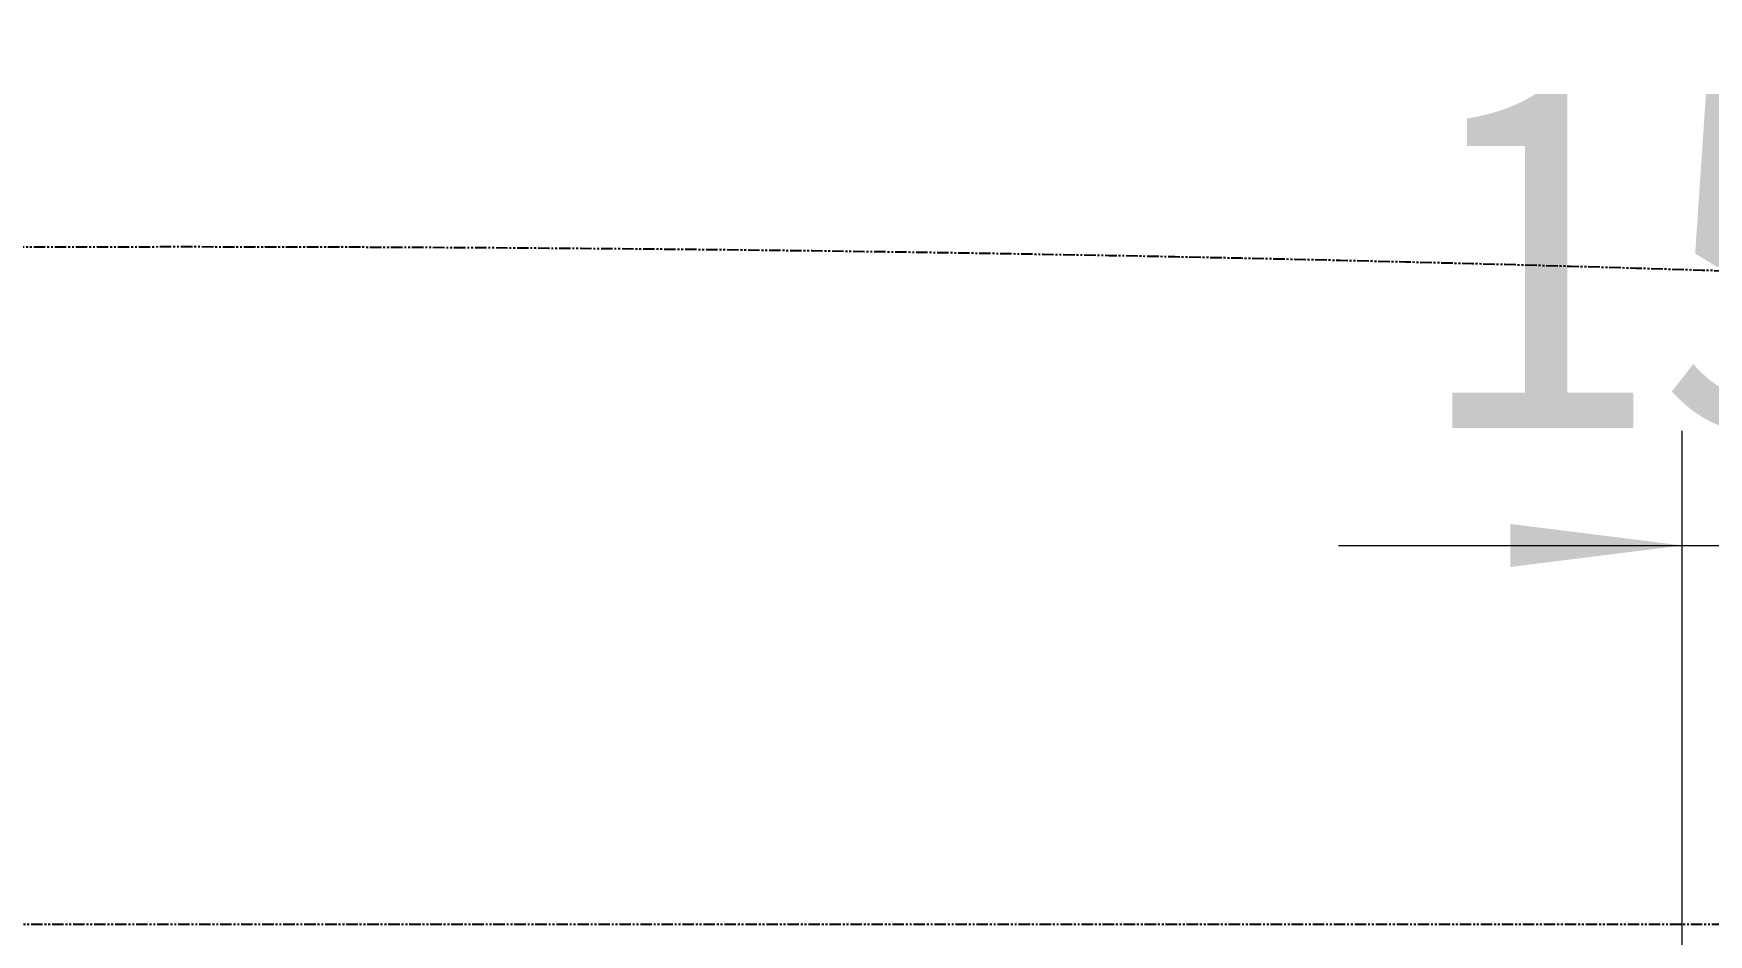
# Model space of a CAD drawing. Header units: millimetres. Extents: x -50460 to 50460, y -35640 to 35640.
# Drawn here: x 34895 to 36649, y 27954 to 28897 of the extents above; entities that cross this region are included whole.
import ezdxf

# ---------------------------------------------------------------- set-up
doc = ezdxf.new("R2010")
doc.units = ezdxf.units.MM
doc.linetypes.add('双点画线', pattern=[22, 12, -2, 2, -2, 2, -2])
doc.layers.get('0').update_dxf_attribs({"lineweight": 35})
doc.layers.add('7', color=30, linetype='双点画线', lineweight=18)
doc.layers.add('尺寸线层', color=4, linetype='Continuous', lineweight=18)
doc.dimstyles.new('AM_DEMATIC$0', dxfattribs={"dimscale": 120, "dimtxt": 3, "dimasz": 1.5, "dimexe": 1, "dimexo": 0, "dimgap": 1, "dimtad": 1, "dimdsep": 46, "dimtxsty": 'Standard', "dimblk": '_CAXARROW', "dimcen": 0, "dimdle": 3, "dimclrd": 256, "dimclre": 256, "dimclrt": 2, "dimadec": 0, "dimazin": 2, "dimtfac": 0.707107, "dimtdec": 3, "dimtmove": 0, "dimatfit": 3, "dimfxl": 0, "dimfrac": 2, "dimtolj": 1, "dimlwd": 18, "dimarcsym": 0})

# ---------------------------------------------------------------- blocks, each defined once
blk = doc.blocks.new('*X639')
at = {"layer": '尺寸线层', "linetype": 'Continuous', "lineweight": 18}
for points in [[(36621.1, 28361.1), (36441.1, 28383.6), (36441.1, 28338.6)], [(36771.1, 28361.1), (36951.1, 28383.6), (36951.1, 28338.6)]]:
    blk.add_hatch(color=256, dxfattribs=at).paths.add_polyline_path(points, flags=0)
at = {"layer": '尺寸线层'}
for p, q in [((36621.1, 27714.4), (36621.1, 28481.1)), ((36771.1, 27738.5), (36771.1, 28481.1))]:
    blk.add_line(p, q, dxfattribs=at)
at = {"layer": '尺寸线层', "linetype": 'Continuous', "lineweight": 18}
blk.add_line((36261.1, 28361.1), (37131.1, 28361.1), dxfattribs=at)
at = {"layer": '尺寸线层', "color": 2, "insert": (36715.9, 28661.1), "char_height": 360, "width": 1368, "attachment_point": 5, "line_spacing_factor": 1.37}
blk.add_mtext('150', dxfattribs=at)
blk = doc.blocks.new('_CAXARROW')
blk.add_hatch(color=0).paths.add_polyline_path([(0, 0), (-1, 0.125), (-1, -0.125)], flags=0)
blk = doc.blocks.new('*X780')
at = {"layer": '7', "linetype": '双点画线', "lineweight": 25}
blk.add_line((-8380, 7700), (8800, 7700), dxfattribs=at)
blk.add_open_spline([(8800, 7700), (5896.6, 8179.3), (138.5, 8650.4), (-5614, 8156.9), (-8380, 7700)], degree=3, knots=[0, 0, 0, 0, 39080.357816, 76311.847419, 76311.847419, 76311.847419, 76311.847419], dxfattribs=at)

msp = doc.modelspace()

# ---------------------------------------------------------------- block references
at = {"layer": '尺寸线层'}
msp.add_blockref('*X780', (34846.063, 20264.445), dxfattribs=at)

# ---------------------------------------------------------------- dimensions: what is measured, and where the dimension line sits
dim = msp.add_linear_dim(base=(36771.063, 28361.053), p1=(36621.063, 27714.445), p2=(36771.063, 27738.535), dimstyle='AM_DEMATIC$0', override={"dimsah": 1, "dimtfill": 1, "dimtzin": 8}, dxfattribs=at)
dim.commit()
dim.dimension.update_dxf_attribs({"geometry": '*X639', "text_midpoint": (36702.858, 28361.053), "dimtype": 160})

doc.saveas('drawing.dxf')
